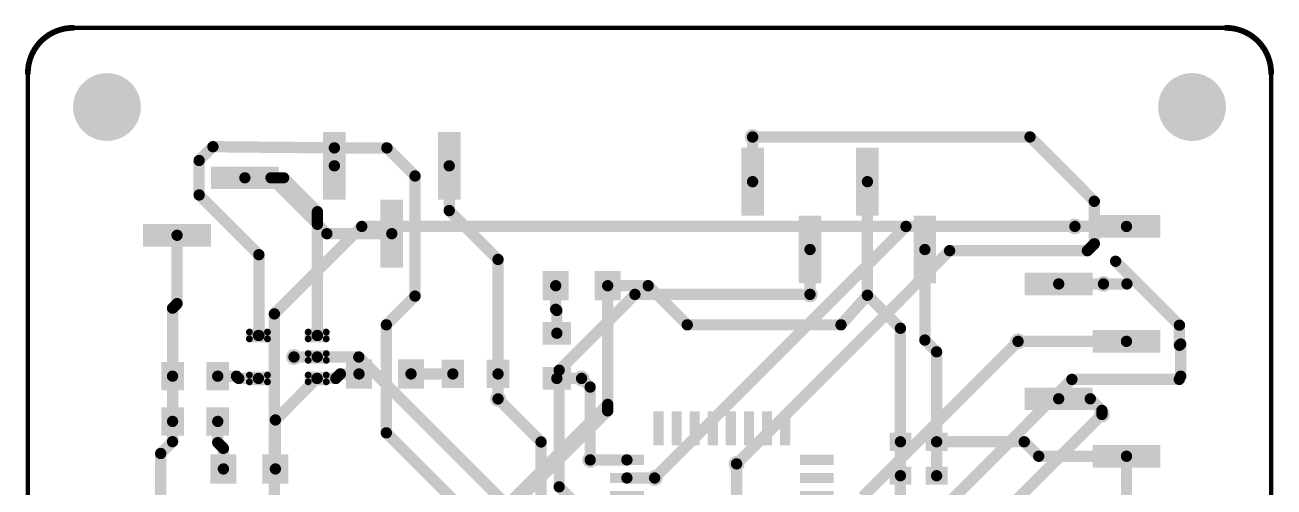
# Model space of a CAD drawing. Header units: millimetres. Extents: x -963 to 6509, y -1367 to 453.
# Drawn here: x -91.2 to -36, y 59.8 to 80.2 of the extents above; entities that cross this region are included whole.
import ezdxf

# ---------------------------------------------------------------- set-up
doc = ezdxf.new("R2010")
doc.units = ezdxf.units.MM
doc.header["$LTSCALE"] = 0.5
doc.layers.get('0').update_dxf_attribs({"lineweight": 60})
for name, color, linetype in [('BottomLayer', 5, 'Continuous'), ('MultiLayer', 9, 'Continuous'), ('TopLayer', 1, 'Continuous'), ('TopPaste', 8, 'Continuous'), ('ViaHoleLayer', 16, 'Continuous')]:
    doc.layers.add(name, color=color, linetype=linetype)

# ---------------------------------------------------------------- blocks, each defined once
blk = doc.blocks.new('C0603_3')
at = {"layer": 'TopLayer'}
for points in [[(-1.282, -0.4), (-0.317, -0.4), (-1.282, 0.4), (-0.317, 0.4)], [(0.318, -0.4), (1.283, -0.4), (0.318, 0.4), (1.283, 0.4)]]:
    blk.add_solid(points, dxfattribs=at)
at = {"layer": 'TopPaste'}
for points in [[(-1.282, -0.4), (-0.317, -0.4), (-1.282, 0.4), (-0.317, 0.4)], [(0.318, -0.4), (1.283, -0.4), (0.318, 0.4), (1.283, 0.4)]]:
    blk.add_solid(points, dxfattribs=at)
blk = doc.blocks.new('C0603_5')
at = {"layer": 'TopLayer'}
for points in [[(-1.282, -0.4), (-0.317, -0.4), (-1.282, 0.4), (-0.317, 0.4)], [(0.318, -0.4), (1.283, -0.4), (0.318, 0.4), (1.283, 0.4)]]:
    blk.add_solid(points, dxfattribs=at)
at = {"layer": 'TopPaste'}
for points in [[(-1.282, -0.4), (-0.317, -0.4), (-1.282, 0.4), (-0.317, 0.4)], [(0.318, -0.4), (1.283, -0.4), (0.318, 0.4), (1.283, 0.4)]]:
    blk.add_solid(points, dxfattribs=at)
blk = doc.blocks.new('MCPSOT_23_5__7')
at = {"layer": 'TopLayer', "const_width": 0.15}
for points in [[(-1.775, 1.1, 1), (-1.625, 1.1, 1)], [(-0.975, 1.1, 1), (-0.825, 1.1, 1)], [(0.825, 1.1, 1), (0.975, 1.1, 1)], [(1.625, 1.1, 1), (1.775, 1.1, 1)], [(-1.775, 0.8, 1), (-1.625, 0.8, 1)], [(-0.975, 0.8, 1), (-0.825, 0.8, 1)], [(0.825, 0.8, 1), (0.975, 0.8, 1)], [(1.625, 0.8, 1), (1.775, 0.8, 1)], [(-1.775, 0.15, 1), (-1.625, 0.15, 1)], [(-1.775, -0.15, 1), (-1.625, -0.15, 1)], [(-0.975, 0.15, 1), (-0.825, 0.15, 1)], [(-0.975, -0.15, 1), (-0.825, -0.15, 1)], [(-1.775, -0.8, 1), (-1.625, -0.8, 1)], [(-1.775, -1.1, 1), (-1.625, -1.1, 1)], [(-0.975, -0.8, 1), (-0.825, -0.8, 1)], [(-0.975, -1.1, 1), (-0.825, -1.1, 1)], [(0.825, -0.8, 1), (0.975, -0.8, 1)], [(0.825, -1.1, 1), (0.975, -1.1, 1)], [(1.625, -0.8, 1), (1.775, -0.8, 1)], [(1.625, -1.1, 1), (1.775, -1.1, 1)]]:
    blk.add_lwpolyline(points, format="xyb", close=True, dxfattribs=at)
at = {"layer": 'TopLayer'}
for points in [[(-1.7, 0.65), (-0.9, 0.65), (-1.7, 1.25), (-0.9, 1.25)], [(0.9, 0.65), (1.7, 0.65), (0.9, 1.25), (1.7, 1.25)], [(-1.85, 0.8), (-0.75, 0.8), (-1.85, 1.1), (-0.75, 1.1)], [(0.75, 0.8), (1.85, 0.8), (0.75, 1.1), (1.85, 1.1)], [(-1.85, -0.15), (-0.75, -0.15), (-1.85, 0.15), (-0.75, 0.15)], [(-1.7, -0.3), (-0.9, -0.3), (-1.7, 0.3), (-0.9, 0.3)], [(-1.85, -1.1), (-0.75, -1.1), (-1.85, -0.8), (-0.75, -0.8)], [(-1.7, -1.25), (-0.9, -1.25), (-1.7, -0.65), (-0.9, -0.65)], [(0.75, -1.1), (1.85, -1.1), (0.75, -0.8), (1.85, -0.8)], [(0.9, -1.25), (1.7, -1.25), (0.9, -0.65), (1.7, -0.65)]]:
    blk.add_solid(points, dxfattribs=at)
at = {"layer": 'TopPaste', "const_width": 0.15}
for points in [[(-1.775, 1.1, 1), (-1.625, 1.1, 1)], [(-0.975, 1.1, 1), (-0.825, 1.1, 1)], [(0.825, 1.1, 1), (0.975, 1.1, 1)], [(1.625, 1.1, 1), (1.775, 1.1, 1)], [(-1.775, 0.8, 1), (-1.625, 0.8, 1)], [(-0.975, 0.8, 1), (-0.825, 0.8, 1)], [(0.825, 0.8, 1), (0.975, 0.8, 1)], [(1.625, 0.8, 1), (1.775, 0.8, 1)], [(-1.775, 0.15, 1), (-1.625, 0.15, 1)], [(-1.775, -0.15, 1), (-1.625, -0.15, 1)], [(-0.975, 0.15, 1), (-0.825, 0.15, 1)], [(-0.975, -0.15, 1), (-0.825, -0.15, 1)], [(-1.775, -0.8, 1), (-1.625, -0.8, 1)], [(-1.775, -1.1, 1), (-1.625, -1.1, 1)], [(-0.975, -0.8, 1), (-0.825, -0.8, 1)], [(-0.975, -1.1, 1), (-0.825, -1.1, 1)], [(0.825, -0.8, 1), (0.975, -0.8, 1)], [(0.825, -1.1, 1), (0.975, -1.1, 1)], [(1.625, -0.8, 1), (1.775, -0.8, 1)], [(1.625, -1.1, 1), (1.775, -1.1, 1)]]:
    blk.add_lwpolyline(points, format="xyb", close=True, dxfattribs=at)
at = {"layer": 'TopPaste'}
for points in [[(-1.7, 0.65), (-0.9, 0.65), (-1.7, 1.25), (-0.9, 1.25)], [(0.9, 0.65), (1.7, 0.65), (0.9, 1.25), (1.7, 1.25)], [(-1.85, 0.8), (-0.75, 0.8), (-1.85, 1.1), (-0.75, 1.1)], [(0.75, 0.8), (1.85, 0.8), (0.75, 1.1), (1.85, 1.1)], [(-1.85, -0.15), (-0.75, -0.15), (-1.85, 0.15), (-0.75, 0.15)], [(-1.7, -0.3), (-0.9, -0.3), (-1.7, 0.3), (-0.9, 0.3)], [(-1.85, -1.1), (-0.75, -1.1), (-1.85, -0.8), (-0.75, -0.8)], [(-1.7, -1.25), (-0.9, -1.25), (-1.7, -0.65), (-0.9, -0.65)], [(0.75, -1.1), (1.85, -1.1), (0.75, -0.8), (1.85, -0.8)], [(0.9, -1.25), (1.7, -1.25), (0.9, -0.65), (1.7, -0.65)]]:
    blk.add_solid(points, dxfattribs=at)
blk = doc.blocks.new('32TQFP_7_7__8')
at = {"layer": 'TopLayer'}
for points in [[(-2.575, 3.45), (-2.575, 4.95), (-3.025, 3.45), (-3.025, 4.95)], [(-1.775, 3.45), (-1.775, 4.95), (-2.225, 3.45), (-2.225, 4.95)], [(-0.975, 3.45), (-0.975, 4.95), (-1.425, 3.45), (-1.425, 4.95)], [(-0.175, 3.45), (-0.175, 4.95), (-0.625, 3.45), (-0.625, 4.95)], [(0.625, 3.45), (0.625, 4.95), (0.175, 3.45), (0.175, 4.95)], [(1.425, 3.45), (1.425, 4.95), (0.975, 3.45), (0.975, 4.95)], [(2.225, 3.45), (2.225, 4.95), (1.775, 3.45), (1.775, 4.95)], [(3.025, 3.45), (3.025, 4.95), (2.575, 3.45), (2.575, 4.95)], [(-4.95, 2.575), (-3.45, 2.575), (-4.95, 3.025), (-3.45, 3.025)], [(3.45, 2.575), (4.95, 2.575), (3.45, 3.025), (4.95, 3.025)], [(-4.95, 1.775), (-3.45, 1.775), (-4.95, 2.225), (-3.45, 2.225)], [(3.45, 1.775), (4.95, 1.775), (3.45, 2.225), (4.95, 2.225)], [(-4.95, 0.975), (-3.45, 0.975), (-4.95, 1.425), (-3.45, 1.425)], [(3.45, 0.975), (4.95, 0.975), (3.45, 1.425), (4.95, 1.425)], [(-4.95, 0.175), (-3.45, 0.175), (-4.95, 0.625), (-3.45, 0.625)], [(3.45, 0.175), (4.95, 0.175), (3.45, 0.625), (4.95, 0.625)], [(-4.95, -0.625), (-3.45, -0.625), (-4.95, -0.175), (-3.45, -0.175)], [(3.45, -0.625), (4.95, -0.625), (3.45, -0.175), (4.95, -0.175)], [(-4.95, -1.425), (-3.45, -1.425), (-4.95, -0.975), (-3.45, -0.975)], [(3.45, -1.425), (4.95, -1.425), (3.45, -0.975), (4.95, -0.975)], [(-4.95, -2.225), (-3.45, -2.225), (-4.95, -1.775), (-3.45, -1.775)], [(3.45, -2.225), (4.95, -2.225), (3.45, -1.775), (4.95, -1.775)], [(-4.95, -3.025), (-3.45, -3.025), (-4.95, -2.575), (-3.45, -2.575)], [(3.45, -3.025), (4.95, -3.025), (3.45, -2.575), (4.95, -2.575)], [(-2.575, -4.95), (-2.575, -3.45), (-3.025, -4.95), (-3.025, -3.45)], [(-1.775, -4.95), (-1.775, -3.45), (-2.225, -4.95), (-2.225, -3.45)], [(-0.975, -4.95), (-0.975, -3.45), (-1.425, -4.95), (-1.425, -3.45)], [(-0.175, -4.95), (-0.175, -3.45), (-0.625, -4.95), (-0.625, -3.45)], [(0.625, -4.95), (0.625, -3.45), (0.175, -4.95), (0.175, -3.45)], [(1.425, -4.95), (1.425, -3.45), (0.975, -4.95), (0.975, -3.45)], [(2.225, -4.95), (2.225, -3.45), (1.775, -4.95), (1.775, -3.45)], [(3.025, -4.95), (3.025, -3.45), (2.575, -4.95), (2.575, -3.45)]]:
    blk.add_solid(points, dxfattribs=at)
at = {"layer": 'TopPaste'}
for points in [[(-2.575, 3.45), (-2.575, 4.95), (-3.025, 3.45), (-3.025, 4.95)], [(-1.775, 3.45), (-1.775, 4.95), (-2.225, 3.45), (-2.225, 4.95)], [(-0.975, 3.45), (-0.975, 4.95), (-1.425, 3.45), (-1.425, 4.95)], [(-0.175, 3.45), (-0.175, 4.95), (-0.625, 3.45), (-0.625, 4.95)], [(0.625, 3.45), (0.625, 4.95), (0.175, 3.45), (0.175, 4.95)], [(1.425, 3.45), (1.425, 4.95), (0.975, 3.45), (0.975, 4.95)], [(2.225, 3.45), (2.225, 4.95), (1.775, 3.45), (1.775, 4.95)], [(3.025, 3.45), (3.025, 4.95), (2.575, 3.45), (2.575, 4.95)], [(-4.95, 2.575), (-3.45, 2.575), (-4.95, 3.025), (-3.45, 3.025)], [(3.45, 2.575), (4.95, 2.575), (3.45, 3.025), (4.95, 3.025)], [(-4.95, 1.775), (-3.45, 1.775), (-4.95, 2.225), (-3.45, 2.225)], [(3.45, 1.775), (4.95, 1.775), (3.45, 2.225), (4.95, 2.225)], [(-4.95, 0.975), (-3.45, 0.975), (-4.95, 1.425), (-3.45, 1.425)], [(3.45, 0.975), (4.95, 0.975), (3.45, 1.425), (4.95, 1.425)], [(-4.95, 0.175), (-3.45, 0.175), (-4.95, 0.625), (-3.45, 0.625)], [(3.45, 0.175), (4.95, 0.175), (3.45, 0.625), (4.95, 0.625)], [(-4.95, -0.625), (-3.45, -0.625), (-4.95, -0.175), (-3.45, -0.175)], [(3.45, -0.625), (4.95, -0.625), (3.45, -0.175), (4.95, -0.175)], [(-4.95, -1.425), (-3.45, -1.425), (-4.95, -0.975), (-3.45, -0.975)], [(3.45, -1.425), (4.95, -1.425), (3.45, -0.975), (4.95, -0.975)], [(-4.95, -2.225), (-3.45, -2.225), (-4.95, -1.775), (-3.45, -1.775)], [(3.45, -2.225), (4.95, -2.225), (3.45, -1.775), (4.95, -1.775)], [(-4.95, -3.025), (-3.45, -3.025), (-4.95, -2.575), (-3.45, -2.575)], [(3.45, -3.025), (4.95, -3.025), (3.45, -2.575), (4.95, -2.575)], [(-2.575, -4.95), (-2.575, -3.45), (-3.025, -4.95), (-3.025, -3.45)], [(-1.775, -4.95), (-1.775, -3.45), (-2.225, -4.95), (-2.225, -3.45)], [(-0.975, -4.95), (-0.975, -3.45), (-1.425, -4.95), (-1.425, -3.45)], [(-0.175, -4.95), (-0.175, -3.45), (-0.625, -4.95), (-0.625, -3.45)], [(0.625, -4.95), (0.625, -3.45), (0.175, -4.95), (0.175, -3.45)], [(1.425, -4.95), (1.425, -3.45), (0.975, -4.95), (0.975, -3.45)], [(2.225, -4.95), (2.225, -3.45), (1.775, -4.95), (1.775, -3.45)], [(3.025, -4.95), (3.025, -3.45), (2.575, -4.95), (2.575, -3.45)]]:
    blk.add_solid(points, dxfattribs=at)
blk = doc.blocks.new('HL_SMD_10')
at = {"layer": 'TopLayer'}
for points in [[(-1.725, -0.65), (-0.575, -0.65), (-1.725, 0.65), (-0.575, 0.65)], [(0.575, -0.65), (1.725, -0.65), (0.575, 0.65), (1.725, 0.65)]]:
    blk.add_solid(points, dxfattribs=at)
at = {"layer": 'TopPaste'}
for points in [[(-1.725, -0.65), (-0.575, -0.65), (-1.725, 0.65), (-0.575, 0.65)], [(0.575, -0.65), (1.725, -0.65), (0.575, 0.65), (1.725, 0.65)]]:
    blk.add_solid(points, dxfattribs=at)
blk = doc.blocks.new('HL_SMD_11')
at = {"layer": 'TopLayer'}
for points in [[(-1.725, -0.65), (-0.575, -0.65), (-1.725, 0.65), (-0.575, 0.65)], [(0.575, -0.65), (1.725, -0.65), (0.575, 0.65), (1.725, 0.65)]]:
    blk.add_solid(points, dxfattribs=at)
at = {"layer": 'TopPaste'}
for points in [[(-1.725, -0.65), (-0.575, -0.65), (-1.725, 0.65), (-0.575, 0.65)], [(0.575, -0.65), (1.725, -0.65), (0.575, 0.65), (1.725, 0.65)]]:
    blk.add_solid(points, dxfattribs=at)
blk = doc.blocks.new('HL_SMD_16')
at = {"layer": 'TopLayer'}
for points in [[(-1.725, -0.65), (-0.575, -0.65), (-1.725, 0.65), (-0.575, 0.65)], [(0.575, -0.65), (1.725, -0.65), (0.575, 0.65), (1.725, 0.65)]]:
    blk.add_solid(points, dxfattribs=at)
at = {"layer": 'TopPaste'}
for points in [[(-1.725, -0.65), (-0.575, -0.65), (-1.725, 0.65), (-0.575, 0.65)], [(0.575, -0.65), (1.725, -0.65), (0.575, 0.65), (1.725, 0.65)]]:
    blk.add_solid(points, dxfattribs=at)
blk = doc.blocks.new('R0805_17')
at = {"layer": 'TopLayer'}
for points in [[(-1.5, -0.625), (-0.5, -0.625), (-1.5, 0.625), (-0.5, 0.625)], [(0.5, -0.625), (1.5, -0.625), (0.5, 0.625), (1.5, 0.625)]]:
    blk.add_solid(points, dxfattribs=at)
at = {"layer": 'TopPaste'}
for points in [[(-1.5, -0.625), (-0.5, -0.625), (-1.5, 0.625), (-0.5, 0.625)], [(0.5, -0.625), (1.5, -0.625), (0.5, 0.625), (1.5, 0.625)]]:
    blk.add_solid(points, dxfattribs=at)
blk = doc.blocks.new('R0805_19')
at = {"layer": 'TopLayer'}
for points in [[(-1.5, -0.625), (-0.5, -0.625), (-1.5, 0.625), (-0.5, 0.625)], [(0.5, -0.625), (1.5, -0.625), (0.5, 0.625), (1.5, 0.625)]]:
    blk.add_solid(points, dxfattribs=at)
at = {"layer": 'TopPaste'}
for points in [[(-1.5, -0.625), (-0.5, -0.625), (-1.5, 0.625), (-0.5, 0.625)], [(0.5, -0.625), (1.5, -0.625), (0.5, 0.625), (1.5, 0.625)]]:
    blk.add_solid(points, dxfattribs=at)
blk = doc.blocks.new('R0805_20')
at = {"layer": 'TopLayer'}
for points in [[(-1.5, -0.625), (-0.5, -0.625), (-1.5, 0.625), (-0.5, 0.625)], [(0.5, -0.625), (1.5, -0.625), (0.5, 0.625), (1.5, 0.625)]]:
    blk.add_solid(points, dxfattribs=at)
at = {"layer": 'TopPaste'}
for points in [[(-1.5, -0.625), (-0.5, -0.625), (-1.5, 0.625), (-0.5, 0.625)], [(0.5, -0.625), (1.5, -0.625), (0.5, 0.625), (1.5, 0.625)]]:
    blk.add_solid(points, dxfattribs=at)
blk = doc.blocks.new('R0805_25')
at = {"layer": 'TopLayer'}
for points in [[(-1.5, -0.625), (-0.5, -0.625), (-1.5, 0.625), (-0.5, 0.625)], [(0.5, -0.625), (1.5, -0.625), (0.5, 0.625), (1.5, 0.625)]]:
    blk.add_solid(points, dxfattribs=at)
at = {"layer": 'TopPaste'}
for points in [[(-1.5, -0.625), (-0.5, -0.625), (-1.5, 0.625), (-0.5, 0.625)], [(0.5, -0.625), (1.5, -0.625), (0.5, 0.625), (1.5, 0.625)]]:
    blk.add_solid(points, dxfattribs=at)
blk = doc.blocks.new('PLS2_S_29')
at = {"layer": 'TopLayer'}
for points in [[(-1.77, 3), (-1.77, 0), (-0.77, 3), (-0.77, 0)], [(0.77, 0), (0.77, -3), (1.77, 0), (1.77, -3)]]:
    blk.add_solid(points, dxfattribs=at)
at = {"layer": 'TopPaste'}
for points in [[(-1.77, 3), (-1.77, 0), (-0.77, 3), (-0.77, 0)], [(0.77, 0), (0.77, -3), (1.77, 0), (1.77, -3)]]:
    blk.add_solid(points, dxfattribs=at)
blk = doc.blocks.new('PLS3_S_30')
at = {"layer": 'TopLayer'}
for points in [[(-1.77, 3), (-1.77, 0), (-0.77, 3), (-0.77, 0)], [(3.31, 3), (3.31, 0), (4.31, 3), (4.31, 0)], [(0.77, 0), (0.77, -3), (1.77, 0), (1.77, -3)]]:
    blk.add_solid(points, dxfattribs=at)
at = {"layer": 'TopPaste'}
for points in [[(-1.77, 3), (-1.77, 0), (-0.77, 3), (-0.77, 0)], [(3.31, 3), (3.31, 0), (4.31, 3), (4.31, 0)], [(0.77, 0), (0.77, -3), (1.77, 0), (1.77, -3)]]:
    blk.add_solid(points, dxfattribs=at)
blk = doc.blocks.new('PLS6_S_31')
at = {"layer": 'TopLayer'}
for points in [[(-1.77, 3), (-1.77, 0), (-0.77, 3), (-0.77, 0)], [(3.31, 3), (3.31, 0), (4.31, 3), (4.31, 0)], [(8.39, 3), (8.39, 0), (9.39, 3), (9.39, 0)], [(0.77, 0), (0.77, -3), (1.77, 0), (1.77, -3)], [(5.85, 0), (5.85, -3), (6.85, 0), (6.85, -3)], [(10.93, 0), (10.93, -3), (11.93, 0), (11.93, -3)]]:
    blk.add_solid(points, dxfattribs=at)
at = {"layer": 'TopPaste'}
for points in [[(-1.77, 3), (-1.77, 0), (-0.77, 3), (-0.77, 0)], [(3.31, 3), (3.31, 0), (4.31, 3), (4.31, 0)], [(8.39, 3), (8.39, 0), (9.39, 3), (9.39, 0)], [(0.77, 0), (0.77, -3), (1.77, 0), (1.77, -3)], [(5.85, 0), (5.85, -3), (6.85, 0), (6.85, -3)], [(10.93, 0), (10.93, -3), (11.93, 0), (11.93, -3)]]:
    blk.add_solid(points, dxfattribs=at)
blk = doc.blocks.new('PLS4_S_33')
at = {"layer": 'TopLayer'}
for points in [[(-1.77, 3), (-1.77, 0), (-0.77, 3), (-0.77, 0)], [(3.31, 3), (3.31, 0), (4.31, 3), (4.31, 0)], [(0.77, 0), (0.77, -3), (1.77, 0), (1.77, -3)], [(5.85, 0), (5.85, -3), (6.85, 0), (6.85, -3)]]:
    blk.add_solid(points, dxfattribs=at)
at = {"layer": 'TopPaste'}
for points in [[(-1.77, 3), (-1.77, 0), (-0.77, 3), (-0.77, 0)], [(3.31, 3), (3.31, 0), (4.31, 3), (4.31, 0)], [(0.77, 0), (0.77, -3), (1.77, 0), (1.77, -3)], [(5.85, 0), (5.85, -3), (6.85, 0), (6.85, -3)]]:
    blk.add_solid(points, dxfattribs=at)

msp = doc.modelspace()

# ---------------------------------------------------------------- linework, layer by layer
at = {"layer": 'BottomLayer'}
for points, const_width in [([(-88.358, 76.622, 1), (-86.858, 76.622, 1)], 1.5), ([(-40.358, 76.622, 1), (-38.858, 76.622, 1)], 1.5), ([(-59.219, 75.299, 1), (-58.869, 75.299, 1)], 0.35), ([(-59.169, 75.299, 1), (-58.919, 75.299, 1)], 0.25), ([(-46.901, 75.299, 1), (-46.651, 75.299, 1)], 0.25), ([(-46.901, 75.299, 1), (-46.651, 75.299, 1)], 0.25), ([(-44.056, 72.454, 1), (-43.806, 72.454, 1)], 0.25), ([(-44.056, 72.454, 1), (-43.806, 72.454, 1)], 0.25), ([(-76.461, 71.342, 1), (-76.211, 71.342, 1)], 0.25), ([(-76.461, 71.342, 1), (-76.211, 71.342, 1)], 0.25), ([(-52.385, 71.342, 1), (-52.135, 71.342, 1)], 0.25), ([(-52.385, 71.342, 1), (-52.135, 71.342, 1)], 0.25), ([(-52.385, 71.342, 1), (-52.135, 71.342, 1)], 0.25), ([(-44.964, 71.342, 1), (-44.614, 71.342, 1)], 0.35), ([(-44.914, 71.342, 1), (-44.664, 71.342, 1)], 0.25), ([(-44.056, 70.575, 1), (-43.806, 70.575, 1)], 0.25), ([(-44.056, 70.575, 1), (-43.806, 70.575, 1)], 0.25), ([(-50.457, 70.27, 1), (-50.207, 70.27, 1)], 0.25), ([(-50.457, 70.27, 1), (-50.207, 70.27, 1)], 0.25), ([(-44.361, 70.27, 1), (-44.111, 70.27, 1)], 0.25), ([(-44.361, 70.27, 1), (-44.111, 70.27, 1)], 0.25), ([(-43.113, 69.802, 1), (-42.863, 69.802, 1)], 0.25), ([(-43.7, 68.802, 1), (-43.35, 68.802, 1)], 0.35), ([(-64.376, 68.339, 1), (-64.126, 68.339, 1)], 0.25), ([(-64.376, 68.339, 1), (-64.126, 68.339, 1)], 0.25), ([(-56.682, 68.339, 1), (-56.332, 68.339, 1)], 0.35), ([(-56.632, 68.339, 1), (-56.382, 68.339, 1)], 0.25), ([(-43.65, 68.802, 1), (-43.4, 68.802, 1)], 0.25), ([(-42.613, 68.802, 1), (-42.363, 68.802, 1)], 0.25), ([(-80.327, 67.476, 1), (-80.077, 67.476, 1)], 0.25), ([(-80.327, 67.476, 1), (-80.077, 67.476, 1)], 0.25), ([(-40.289, 66.977, 1), (-40.039, 66.977, 1)], 0.25), ([(-40.289, 66.977, 1), (-40.039, 66.977, 1)], 0.25), ([(-47.479, 66.262, 1), (-47.129, 66.262, 1)], 0.35), ([(-47.429, 66.262, 1), (-47.179, 66.262, 1)], 0.25), ([(-40.289, 66.088, 1), (-40.039, 66.088, 1)], 0.25), ([(-40.289, 66.088, 1), (-40.039, 66.088, 1)], 0.25), ([(-40.233, 66.144, 1), (-39.983, 66.144, 1)], 0.25), ([(-40.233, 66.144, 1), (-39.983, 66.144, 1)], 0.25), ([(-79.509, 65.572, 1), (-79.159, 65.572, 1)], 0.35), ([(-79.459, 65.572, 1), (-79.209, 65.572, 1)], 0.25), ([(-76.594, 65.572, 1), (-76.344, 65.572, 1)], 0.25), ([(-76.594, 65.572, 1), (-76.344, 65.572, 1)], 0.25), ([(-67.729, 64.987, 1), (-67.479, 64.987, 1)], 0.25), ([(-67.729, 64.987, 1), (-67.479, 64.987, 1)], 0.25), ([(-66.788, 64.622, 1), (-66.438, 64.622, 1)], 0.35), ([(-66.738, 64.622, 1), (-66.488, 64.622, 1)], 0.25), ([(-45.047, 64.58, 1), (-44.797, 64.58, 1)], 0.25), ([(-45.047, 64.58, 1), (-44.797, 64.58, 1)], 0.25), ([(-40.297, 64.58, 1), (-40.047, 64.58, 1)], 0.25), ([(-40.233, 64.722, 1), (-39.983, 64.722, 1)], 0.25), ([(-66.357, 64.241, 1), (-66.107, 64.241, 1)], 0.25), ([(-66.357, 64.241, 1), (-66.107, 64.241, 1)], 0.25), ([(-70.482, 63.717, 1), (-70.132, 63.717, 1)], 0.35), ([(-70.432, 63.717, 1), (-70.182, 63.717, 1)], 0.25), ([(-43.77, 63.031, 1), (-43.42, 63.031, 1)], 0.35), ([(-43.72, 63.031, 1), (-43.47, 63.031, 1)], 0.25), ([(-68.53, 61.814, 1), (-68.28, 61.814, 1)], 0.25), ([(-68.53, 61.814, 1), (-68.28, 61.814, 1)], 0.25), ([(-66.407, 61.022, 1), (-66.057, 61.022, 1)], 0.35), ([(-66.357, 61.022, 1), (-66.107, 61.022, 1)], 0.25), ([(-59.93, 60.846, 1), (-59.58, 60.846, 1)], 0.35), ([(-59.88, 60.846, 1), (-59.63, 60.846, 1)], 0.25), ([(-63.555, 60.222, 1), (-63.205, 60.222, 1)], 0.35), ([(-63.505, 60.222, 1), (-63.255, 60.222, 1)], 0.25), ([(-67.729, 59.83, 1), (-67.479, 59.83, 1)], 0.25), ([(-67.729, 59.83, 1), (-67.479, 59.83, 1)], 0.25)]:
    msp.add_lwpolyline(points, format="xyb", close=True, dxfattribs=dict(at, const_width=const_width))
at = {"layer": 'BottomLayer', "const_width": 0.5}
for points in [[(-59.044, 75.299), (-46.776, 75.299)], [(-46.776, 75.299), (-43.931, 72.454)], [(-43.931, 70.575), (-43.931, 72.454)], [(-80.202, 67.476), (-76.336, 71.342)], [(-76.336, 71.342), (-52.26, 71.342)], [(-63.38, 60.222), (-52.26, 71.342)], [(-52.26, 71.342), (-44.789, 71.342)], [(-44.236, 70.27), (-43.931, 70.575)], [(-59.755, 60.846), (-50.332, 70.27)], [(-50.332, 70.27), (-44.236, 70.27)], [(-42.988, 69.802), (-40.164, 66.977)], [(-67.604, 64.987), (-64.251, 68.339)], [(-64.251, 68.339), (-56.507, 68.339)], [(-43.525, 68.802), (-42.488, 68.802)], [(-80.202, 49.467), (-80.202, 67.476)], [(-40.164, 66.088), (-40.164, 66.977)], [(-54.179, 59.387), (-47.304, 66.262)], [(-40.164, 66.088), (-40.108, 66.144)], [(-40.108, 64.722), (-40.108, 66.144)], [(-79.334, 65.572), (-76.469, 65.572)], [(-76.469, 65.572), (-69.915, 59.018)], [(-67.604, 59.83), (-67.604, 64.987)], [(-66.613, 64.622), (-66.232, 64.241)], [(-50.869, 58.633), (-44.922, 64.58)], [(-44.922, 64.58), (-40.172, 64.58)], [(-66.232, 61.022), (-66.232, 64.241)], [(-70.307, 63.717), (-68.405, 61.814)], [(-48.747, 57.879), (-43.595, 63.031)], [(-68.405, 58.42), (-68.405, 61.814)], [(-67.604, 59.83), (-65.826, 58.052)]]:
    msp.add_lwpolyline(points, dxfattribs=at)
at = {"layer": 'MultiLayer', "const_width": 0.254}
for points in [[(-91.108, 78.122, -0.414214), (-89.108, 80.122)], [(-38.108, 80.122, -0.414214), (-36.108, 78.122)]]:
    msp.add_lwpolyline(points, format="xyb", dxfattribs=at)
at = {"layer": 'MultiLayer'}
for points, const_width in [([(-89.171, 80.122, 1), (-89.044, 80.122, 1)], 0.127), ([(-89.158, 80.122, 1), (-89.058, 80.122, 1)], 0.1), ([(-38.171, 80.122, 1), (-38.044, 80.122, 1)], 0.127), ([(-38.058, 80.122, 1), (-37.958, 80.122, 1)], 0.1), ([(-91.171, 78.122, 1), (-91.044, 78.122, 1)], 0.127), ([(-91.158, 78.122, 1), (-91.058, 78.122, 1)], 0.1), ([(-88.358, 76.622, 1), (-86.858, 76.622, 1)], 1.5), ([(-40.358, 76.622, 1), (-38.858, 76.622, 1)], 1.5), ([(-36.171, 78.122, 1), (-36.044, 78.122, 1)], 0.127), ([(-36.158, 78.222, 1), (-36.058, 78.222, 1)], 0.1), ([(-59.219, 75.299, 1), (-58.869, 75.299, 1)], 0.35), ([(-44.964, 71.342, 1), (-44.614, 71.342, 1)], 0.35), ([(-43.7, 68.802, 1), (-43.35, 68.802, 1)], 0.35), ([(-56.682, 68.339, 1), (-56.332, 68.339, 1)], 0.35), ([(-47.479, 66.262, 1), (-47.129, 66.262, 1)], 0.35), ([(-79.509, 65.572, 1), (-79.159, 65.572, 1)], 0.35), ([(-66.788, 64.622, 1), (-66.438, 64.622, 1)], 0.35), ([(-70.482, 63.717, 1), (-70.132, 63.717, 1)], 0.35), ([(-43.77, 63.031, 1), (-43.42, 63.031, 1)], 0.35), ([(-66.407, 61.022, 1), (-66.057, 61.022, 1)], 0.35), ([(-59.93, 60.846, 1), (-59.58, 60.846, 1)], 0.35), ([(-63.555, 60.222, 1), (-63.205, 60.222, 1)], 0.35)]:
    msp.add_lwpolyline(points, format="xyb", close=True, dxfattribs=dict(at, const_width=const_width))
at = {"layer": 'MultiLayer', "const_width": 0.2}
for points in [[(-89.108, 80.122), (-38.008, 80.122)], [(-91.108, 27.122), (-91.108, 78.122)], [(-36.108, 27.122), (-36.108, 78.222)]]:
    msp.add_lwpolyline(points, dxfattribs=at)
at = {"layer": 'TopLayer'}
for points, const_width in [([(-88.358, 76.622, 1), (-86.858, 76.622, 1)], 1.5), ([(-40.358, 76.622, 1), (-38.858, 76.622, 1)], 1.5), ([(-59.219, 75.299, 1), (-58.869, 75.299, 1)], 0.35), ([(-59.172, 75.296, 1), (-58.922, 75.296, 1)], 0.25), ([(-59.172, 75.296, 1), (-58.922, 75.296, 1)], 0.25), ([(-59.169, 75.299, 1), (-58.919, 75.299, 1)], 0.25), ([(-83.045, 74.867, 1), (-82.795, 74.867, 1)], 0.25), ([(-83.045, 74.867, 1), (-82.795, 74.867, 1)], 0.25), ([(-77.673, 74.816, 1), (-77.423, 74.816, 1)], 0.25), ([(-77.673, 74.816, 1), (-77.423, 74.816, 1)], 0.25), ([(-77.673, 74.816, 1), (-77.423, 74.816, 1)], 0.25), ([(-75.349, 74.816, 1), (-75.099, 74.816, 1)], 0.25), ([(-75.349, 74.816, 1), (-75.099, 74.816, 1)], 0.25), ([(-83.655, 74.258, 1), (-83.405, 74.258, 1)], 0.25), ([(-83.655, 74.258, 1), (-83.405, 74.258, 1)], 0.25), ([(-77.673, 74.022, 1), (-77.423, 74.022, 1)], 0.25), ([(-72.593, 74.022, 1), (-72.343, 74.022, 1)], 0.25), ([(-81.632, 73.492, 1), (-81.382, 73.492, 1)], 0.25), ([(-80.476, 73.492, 1), (-80.226, 73.492, 1)], 0.25), ([(-80.476, 73.492, 1), (-80.226, 73.492, 1)], 0.25), ([(-80.476, 73.492, 1), (-80.226, 73.492, 1)], 0.25), ([(-79.921, 73.492, 1), (-79.671, 73.492, 1)], 0.25), ([(-79.921, 73.492, 1), (-79.671, 73.492, 1)], 0.25), ([(-74.104, 73.572, 1), (-73.854, 73.572, 1)], 0.25), ([(-74.104, 73.572, 1), (-73.854, 73.572, 1)], 0.25), ([(-59.172, 73.322, 1), (-58.922, 73.322, 1)], 0.25), ([(-54.092, 73.322, 1), (-53.842, 73.322, 1)], 0.25), ([(-83.655, 72.734, 1), (-83.405, 72.734, 1)], 0.25), ([(-83.655, 72.734, 1), (-83.405, 72.734, 1)], 0.25), ([(-78.422, 71.993, 1), (-78.172, 71.993, 1)], 0.25), ([(-78.422, 71.993, 1), (-78.172, 71.993, 1)], 0.25), ([(-72.593, 72.044, 1), (-72.343, 72.044, 1)], 0.25), ([(-72.593, 72.044, 1), (-72.343, 72.044, 1)], 0.25), ([(-78.422, 71.438, 1), (-78.172, 71.438, 1)], 0.25), ([(-78.422, 71.438, 1), (-78.172, 71.438, 1)], 0.25), ([(-78.422, 71.438, 1), (-78.172, 71.438, 1)], 0.25), ([(-78.422, 71.438, 1), (-78.172, 71.438, 1)], 0.25), ([(-44.964, 71.342, 1), (-44.614, 71.342, 1)], 0.35), ([(-44.914, 71.342, 1), (-44.664, 71.342, 1)], 0.25), ([(-42.632, 71.342, 1), (-42.382, 71.342, 1)], 0.25), ([(-84.632, 70.952, 1), (-84.382, 70.952, 1)], 0.25), ([(-78.006, 71.022, 1), (-77.756, 71.022, 1)], 0.25), ([(-78.006, 71.022, 1), (-77.756, 71.022, 1)], 0.25), ([(-75.133, 71.022, 1), (-74.883, 71.022, 1)], 0.25), ([(-81.013, 70.092, 1), (-80.763, 70.092, 1)], 0.25), ([(-81.013, 70.092, 1), (-80.763, 70.092, 1)], 0.25), ([(-56.632, 70.322, 1), (-56.382, 70.322, 1)], 0.25), ([(-51.552, 70.322, 1), (-51.302, 70.322, 1)], 0.25), ([(-70.432, 69.884, 1), (-70.182, 69.884, 1)], 0.25), ([(-70.432, 69.884, 1), (-70.182, 69.884, 1)], 0.25), ([(-43.7, 68.802, 1), (-43.35, 68.802, 1)], 0.35), ([(-67.882, 68.722, 1), (-67.632, 68.722, 1)], 0.25), ([(-65.582, 68.722, 1), (-65.332, 68.722, 1)], 0.25), ([(-65.582, 68.722, 1), (-65.332, 68.722, 1)], 0.25), ([(-63.792, 68.722, 1), (-63.542, 68.722, 1)], 0.25), ([(-63.792, 68.722, 1), (-63.542, 68.722, 1)], 0.25), ([(-56.682, 68.339, 1), (-56.332, 68.339, 1)], 0.35), ([(-56.632, 68.339, 1), (-56.382, 68.339, 1)], 0.25), ([(-54.092, 68.301, 1), (-53.842, 68.301, 1)], 0.25), ([(-54.092, 68.301, 1), (-53.842, 68.301, 1)], 0.25), ([(-54.092, 68.301, 1), (-53.842, 68.301, 1)], 0.25), ([(-45.632, 68.802, 1), (-45.382, 68.802, 1)], 0.25), ([(-43.65, 68.802, 1), (-43.4, 68.802, 1)], 0.25), ([(-84.832, 67.73, 1), (-84.582, 67.73, 1)], 0.25), ([(-84.832, 67.73, 1), (-84.582, 67.73, 1)], 0.25), ([(-84.632, 67.93, 1), (-84.382, 67.93, 1)], 0.25), ([(-84.632, 67.93, 1), (-84.382, 67.93, 1)], 0.25), ([(-74.104, 68.263, 1), (-73.854, 68.263, 1)], 0.25), ([(-74.104, 68.263, 1), (-73.854, 68.263, 1)], 0.25), ([(-67.882, 67.678, 1), (-67.632, 67.678, 1)], 0.25), ([(-67.882, 67.678, 1), (-67.632, 67.678, 1)], 0.25), ([(-67.832, 67.628, 1), (-67.582, 67.628, 1)], 0.25), ([(-67.832, 67.628, 1), (-67.582, 67.628, 1)], 0.25), ([(-75.374, 66.993, 1), (-75.124, 66.993, 1)], 0.25), ([(-75.374, 66.993, 1), (-75.124, 66.993, 1)], 0.25), ([(-67.832, 66.622, 1), (-67.582, 66.622, 1)], 0.25), ([(-62.063, 66.993, 1), (-61.813, 66.993, 1)], 0.25), ([(-62.063, 66.993, 1), (-61.813, 66.993, 1)], 0.25), ([(-55.261, 66.993, 1), (-55.011, 66.993, 1)], 0.25), ([(-55.261, 66.993, 1), (-55.011, 66.993, 1)], 0.25), ([(-52.632, 66.841, 1), (-52.382, 66.841, 1)], 0.25), ([(-52.632, 66.841, 1), (-52.382, 66.841, 1)], 0.25), ([(-81.032, 66.522, 1), (-80.782, 66.522, 1)], 0.25), ([(-81.013, 66.522, 1), (-80.763, 66.522, 1)], 0.25), ([(-81.013, 66.522, 1), (-80.763, 66.522, 1)], 0.25), ([(-78.432, 66.522, 1), (-78.182, 66.522, 1)], 0.25), ([(-78.422, 66.522, 1), (-78.172, 66.522, 1)], 0.25), ([(-78.422, 66.522, 1), (-78.172, 66.522, 1)], 0.25), ([(-51.552, 66.319, 1), (-51.302, 66.319, 1)], 0.25), ([(-51.552, 66.319, 1), (-51.302, 66.319, 1)], 0.25), ([(-47.479, 66.262, 1), (-47.129, 66.262, 1)], 0.35), ([(-47.429, 66.262, 1), (-47.179, 66.262, 1)], 0.25), ([(-42.632, 66.262, 1), (-42.382, 66.262, 1)], 0.25), ([(-79.509, 65.572, 1), (-79.159, 65.572, 1)], 0.35), ([(-79.459, 65.572, 1), (-79.209, 65.572, 1)], 0.25), ([(-78.432, 65.572, 1), (-78.182, 65.572, 1)], 0.25), ([(-51.032, 65.799, 1), (-50.782, 65.799, 1)], 0.25), ([(-51.032, 65.799, 1), (-50.782, 65.799, 1)], 0.25), ([(-84.832, 64.722, 1), (-84.582, 64.722, 1)], 0.25), ([(-84.832, 64.722, 1), (-84.582, 64.722, 1)], 0.25), ([(-82.832, 64.722, 1), (-82.582, 64.722, 1)], 0.25), ([(-82.004, 64.722, 1), (-81.754, 64.722, 1)], 0.25), ([(-82.004, 64.722, 1), (-81.754, 64.722, 1)], 0.25), ([(-81.904, 64.622, 1), (-81.654, 64.622, 1)], 0.25), ([(-81.904, 64.622, 1), (-81.654, 64.622, 1)], 0.25), ([(-81.032, 64.622, 1), (-80.782, 64.622, 1)], 0.25), ([(-78.448, 64.622, 1), (-78.198, 64.622, 1)], 0.25), ([(-78.448, 64.622, 1), (-78.198, 64.622, 1)], 0.25), ([(-78.432, 64.622, 1), (-78.182, 64.622, 1)], 0.25), ([(-78.432, 64.622, 1), (-78.182, 64.622, 1)], 0.25), ([(-77.609, 64.622, 1), (-77.359, 64.622, 1)], 0.25), ([(-77.609, 64.622, 1), (-77.359, 64.622, 1)], 0.25), ([(-77.409, 64.822, 1), (-77.159, 64.822, 1)], 0.25), ([(-77.409, 64.822, 1), (-77.159, 64.822, 1)], 0.25), ([(-76.582, 64.822, 1), (-76.332, 64.822, 1)], 0.25), ([(-74.282, 64.822, 1), (-74.032, 64.822, 1)], 0.25), ([(-72.432, 64.822, 1), (-72.182, 64.822, 1)], 0.25), ([(-70.432, 64.822, 1), (-70.182, 64.822, 1)], 0.25), ([(-70.432, 64.822, 1), (-70.182, 64.822, 1)], 0.25), ([(-67.832, 64.622, 1), (-67.582, 64.622, 1)], 0.25), ([(-66.788, 64.622, 1), (-66.438, 64.622, 1)], 0.35), ([(-66.738, 64.622, 1), (-66.488, 64.622, 1)], 0.25), ([(-70.482, 63.717, 1), (-70.132, 63.717, 1)], 0.35), ([(-70.432, 63.717, 1), (-70.182, 63.717, 1)], 0.25), ([(-65.582, 63.475, 1), (-65.332, 63.475, 1)], 0.25), ([(-65.582, 63.475, 1), (-65.332, 63.475, 1)], 0.25), ([(-65.582, 63.475, 1), (-65.332, 63.475, 1)], 0.25), ([(-45.632, 63.722, 1), (-45.382, 63.722, 1)], 0.25), ([(-44.234, 63.722, 1), (-43.984, 63.722, 1)], 0.25), ([(-44.234, 63.722, 1), (-43.984, 63.722, 1)], 0.25), ([(-80.282, 62.787, 1), (-80.032, 62.787, 1)], 0.25), ([(-80.282, 62.787, 1), (-80.032, 62.787, 1)], 0.25), ([(-65.582, 63.189, 1), (-65.332, 63.189, 1)], 0.25), ([(-65.582, 63.189, 1), (-65.332, 63.189, 1)], 0.25), ([(-43.77, 63.031, 1), (-43.42, 63.031, 1)], 0.35), ([(-43.72, 63.209, 1), (-43.47, 63.209, 1)], 0.25), ([(-43.72, 63.209, 1), (-43.47, 63.209, 1)], 0.25), ([(-43.72, 63.031, 1), (-43.47, 63.031, 1)], 0.25), ([(-84.832, 62.722, 1), (-84.582, 62.722, 1)], 0.25), ([(-84.832, 62.722, 1), (-84.582, 62.722, 1)], 0.25), ([(-82.832, 62.722, 1), (-82.582, 62.722, 1)], 0.25), ([(-75.374, 62.218, 1), (-75.124, 62.218, 1)], 0.25), ([(-75.374, 62.218, 1), (-75.124, 62.218, 1)], 0.25), ([(-84.832, 61.828, 1), (-84.582, 61.828, 1)], 0.25), ([(-84.832, 61.828, 1), (-84.582, 61.828, 1)], 0.25), ([(-82.832, 61.782, 1), (-82.582, 61.782, 1)], 0.25), ([(-82.832, 61.782, 1), (-82.582, 61.782, 1)], 0.25), ([(-52.632, 61.822, 1), (-52.382, 61.822, 1)], 0.25), ([(-52.632, 61.822, 1), (-52.382, 61.822, 1)], 0.25), ([(-51.032, 61.822, 1), (-50.782, 61.822, 1)], 0.25), ([(-51.032, 61.822, 1), (-50.782, 61.822, 1)], 0.25), ([(-51.032, 61.822, 1), (-50.782, 61.822, 1)], 0.25), ([(-47.155, 61.822, 1), (-46.905, 61.822, 1)], 0.25), ([(-47.155, 61.822, 1), (-46.905, 61.822, 1)], 0.25), ([(-85.356, 61.304, 1), (-85.106, 61.304, 1)], 0.25), ([(-85.356, 61.304, 1), (-85.106, 61.304, 1)], 0.25), ([(-82.582, 61.532, 1), (-82.332, 61.532, 1)], 0.25), ([(-82.582, 61.532, 1), (-82.332, 61.532, 1)], 0.25), ([(-66.407, 61.022, 1), (-66.057, 61.022, 1)], 0.35), ([(-46.515, 61.182, 1), (-46.265, 61.182, 1)], 0.25), ([(-46.515, 61.182, 1), (-46.265, 61.182, 1)], 0.25), ([(-42.632, 61.182, 1), (-42.382, 61.182, 1)], 0.25), ([(-42.632, 61.182, 1), (-42.382, 61.182, 1)], 0.25), ([(-82.582, 60.622, 1), (-82.332, 60.622, 1)], 0.25), ([(-80.282, 60.622, 1), (-80.032, 60.622, 1)], 0.25), ([(-66.357, 61.022, 1), (-66.107, 61.022, 1)], 0.25), ([(-64.732, 61.022, 1), (-64.482, 61.022, 1)], 0.25), ([(-59.93, 60.846, 1), (-59.58, 60.846, 1)], 0.35), ([(-59.88, 60.846, 1), (-59.63, 60.846, 1)], 0.25), ([(-64.732, 60.222, 1), (-64.482, 60.222, 1)], 0.25), ([(-63.555, 60.222, 1), (-63.205, 60.222, 1)], 0.35), ([(-63.505, 60.222, 1), (-63.255, 60.222, 1)], 0.25), ([(-52.632, 60.322, 1), (-52.382, 60.322, 1)], 0.25), ([(-52.632, 60.322, 1), (-52.382, 60.322, 1)], 0.25), ([(-51.032, 60.322, 1), (-50.782, 60.322, 1)], 0.25)]:
    msp.add_lwpolyline(points, format="xyb", close=True, dxfattribs=dict(at, const_width=const_width))
at = {"layer": 'TopLayer', "const_width": 0.5}
for points in [[(-59.047, 75.296), (-59.044, 75.299)], [(-59.047, 73.322), (-59.047, 75.296)], [(-83.53, 74.258), (-82.92, 74.867)], [(-82.92, 74.867), (-77.548, 74.816)], [(-77.548, 74.816), (-75.224, 74.816)], [(-77.548, 74.022), (-77.548, 74.816)], [(-75.224, 74.816), (-73.979, 73.572)], [(-83.53, 72.734), (-83.53, 74.258)], [(-72.468, 72.044), (-72.468, 74.022)], [(-81.507, 73.492), (-80.351, 73.492)], [(-80.351, 73.492), (-78.297, 71.438)], [(-80.351, 73.492), (-79.796, 73.492)], [(-79.796, 73.492), (-78.297, 71.993)], [(-73.979, 68.263), (-73.979, 73.572)], [(-53.967, 68.301), (-53.967, 73.322)], [(-83.53, 72.734), (-80.888, 70.092)], [(-78.297, 71.438), (-78.297, 71.993)], [(-72.468, 72.044), (-70.307, 69.884)], [(-78.297, 66.522), (-78.297, 71.438)], [(-78.297, 71.438), (-77.881, 71.022)], [(-44.789, 71.342), (-42.507, 71.342)], [(-84.507, 67.93), (-84.507, 70.952)], [(-77.881, 71.022), (-75.008, 71.022)], [(-80.888, 66.522), (-80.888, 70.092)], [(-56.507, 68.339), (-56.507, 70.322)], [(-51.427, 66.319), (-51.427, 70.322)], [(-70.307, 64.822), (-70.307, 69.884)], [(-67.757, 67.678), (-67.757, 68.722)], [(-65.457, 68.722), (-63.667, 68.722)], [(-65.457, 63.475), (-65.457, 68.722)], [(-63.667, 68.722), (-61.938, 66.993)], [(-55.136, 66.993), (-53.967, 68.301)], [(-53.967, 68.301), (-52.507, 66.841)], [(-45.507, 68.802), (-43.525, 68.802)], [(-84.707, 67.73), (-84.507, 67.93)], [(-84.707, 64.722), (-84.707, 67.73)], [(-75.249, 66.993), (-73.979, 68.263)], [(-67.757, 67.678), (-67.707, 67.628)], [(-67.707, 66.622), (-67.707, 67.628)], [(-75.249, 62.218), (-75.249, 66.993)], [(-61.938, 66.993), (-55.136, 66.993)], [(-52.507, 61.822), (-52.507, 66.841)], [(-80.907, 66.522), (-80.888, 66.522)], [(-78.307, 66.522), (-78.297, 66.522)], [(-51.427, 66.319), (-50.907, 65.799)], [(-47.304, 66.262), (-42.507, 66.262)], [(-79.334, 65.572), (-78.307, 65.572)], [(-50.907, 61.822), (-50.907, 65.799)], [(-84.707, 62.722), (-84.707, 64.722)], [(-82.707, 64.722), (-81.879, 64.722)], [(-81.879, 64.722), (-81.779, 64.622)], [(-81.779, 64.622), (-80.907, 64.622)], [(-80.157, 62.787), (-78.323, 64.622)], [(-78.323, 64.622), (-78.307, 64.622)], [(-78.307, 64.622), (-77.484, 64.622)], [(-77.484, 64.622), (-77.284, 64.822)], [(-77.284, 64.822), (-76.457, 64.822)], [(-74.157, 64.822), (-72.307, 64.822)], [(-70.307, 63.717), (-70.307, 64.822)], [(-67.707, 64.622), (-66.613, 64.622)], [(-69.915, 59.018), (-65.457, 63.475)], [(-65.457, 63.189), (-65.457, 63.475)], [(-45.507, 63.722), (-44.109, 63.722)], [(-44.109, 63.722), (-43.595, 63.209)], [(-80.157, 60.622), (-80.157, 62.787)], [(-69.908, 58.738), (-65.457, 63.189)], [(-43.595, 63.031), (-43.595, 63.209)], [(-84.707, 61.828), (-84.707, 62.722)], [(-82.707, 61.782), (-82.707, 62.722)], [(-75.249, 62.218), (-71.465, 58.433)], [(-85.231, 61.304), (-84.707, 61.828)], [(-82.707, 61.782), (-82.457, 61.532)], [(-52.507, 60.322), (-52.507, 61.822)], [(-50.907, 60.322), (-50.907, 61.822)], [(-50.907, 61.822), (-47.03, 61.822)], [(-47.03, 61.822), (-46.39, 61.182)], [(-85.231, 40.946), (-85.231, 61.304)], [(-82.457, 60.622), (-82.457, 61.532)], [(-46.39, 61.182), (-42.507, 61.182)], [(-42.507, 48.478), (-42.507, 61.182)], [(-66.232, 61.022), (-64.607, 61.022)], [(-59.755, 57.468), (-59.755, 60.846)], [(-64.607, 60.222), (-63.38, 60.222)], [(-52.507, 58.722), (-52.507, 60.322)]]:
    msp.add_lwpolyline(points, dxfattribs=at)
at = {"layer": 'ViaHoleLayer', "const_width": 0.2}
for points in [[(-59.144, 75.299, 1), (-58.944, 75.299, 1)], [(-44.889, 71.342, 1), (-44.689, 71.342, 1)], [(-56.607, 68.339, 1), (-56.407, 68.339, 1)], [(-43.625, 68.802, 1), (-43.425, 68.802, 1)], [(-47.404, 66.262, 1), (-47.204, 66.262, 1)], [(-79.434, 65.572, 1), (-79.234, 65.572, 1)], [(-66.713, 64.622, 1), (-66.513, 64.622, 1)], [(-70.407, 63.717, 1), (-70.207, 63.717, 1)], [(-43.695, 63.031, 1), (-43.495, 63.031, 1)], [(-66.332, 61.022, 1), (-66.132, 61.022, 1)], [(-59.855, 60.846, 1), (-59.655, 60.846, 1)], [(-63.48, 60.222, 1), (-63.28, 60.222, 1)]]:
    msp.add_lwpolyline(points, format="xyb", close=True, dxfattribs=at)

# ---------------------------------------------------------------- block references
for name, p in [('PLS3_S_30', (-76.278, 72.522)), ('PLS4_S_33', (-57.777, 71.822)), ('R0805_17', (-83.707, 64.722)), ('R0805_19', (-71.307, 64.822)), ('R0805_20', (-83.707, 62.722)), ('32TQFP_7_7__8', (-60.407, 58.222)), ('C0603_5', (-51.707, 61.822)), ('C0603_3', (-51.707, 60.322))]:
    msp.add_blockref(name, p)
for name, p, rotation in [('PLS2_S_29', (-83.007, 72.222), 270), ('PLS6_S_31', (-44.007, 59.912), 90), ('HL_SMD_16', (-66.607, 68.722), 180), ('R0805_25', (-67.707, 65.622), 90), ('MCPSOT_23_5__7', (-79.607, 65.572), 180), ('HL_SMD_10', (-75.307, 64.822), 180), ('HL_SMD_11', (-81.307, 60.622), 180)]:
    msp.add_blockref(name, p, dxfattribs=dict(rotation=rotation))

doc.saveas('drawing.dxf')
